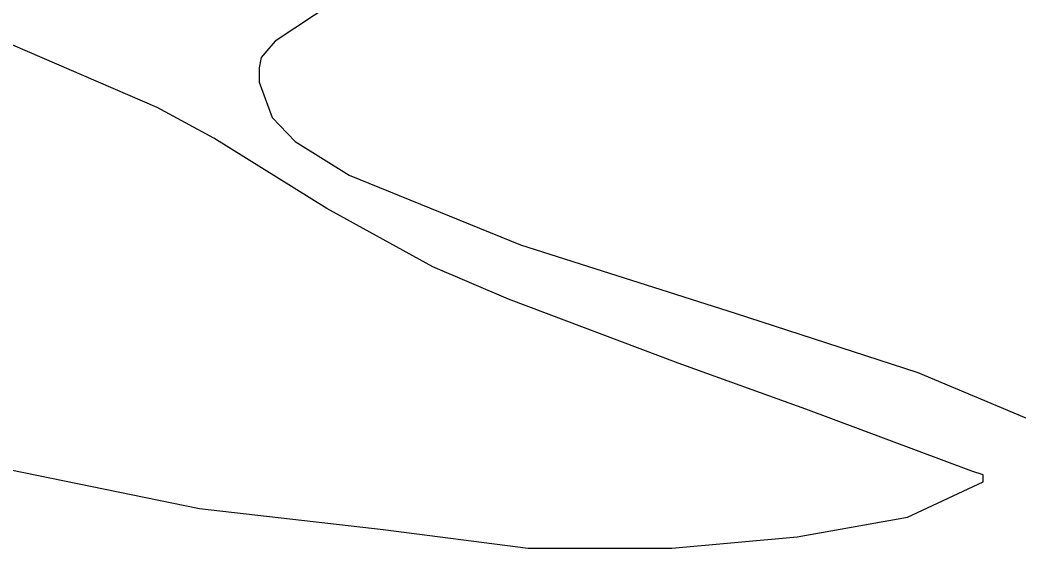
# Model space of a CAD drawing. Header units: millimetres. Extents: x 617751 to 636088, y 68402 to 77988.
# Drawn here: x 624116.8 to 624274.7, y 70198.1 to 70281.6 of the extents above; entities that cross this region are included whole.
import ezdxf

# ---------------------------------------------------------------- set-up
doc = ezdxf.new("R2010")
doc.units = ezdxf.units.MM
doc.header["$LTSCALE"] = 3
doc.header["$MEASUREMENT"] = 0
doc.layers.add('ALINHAMENTO PREDIAL', color=120, linetype='Continuous')

msp = doc.modelspace()

# ---------------------------------------------------------------- linework, layer by layer
at = {"layer": 'ALINHAMENTO PREDIAL'}
for points in [[(624172.49, 70288.45), (624157.12, 70278.21), (624156.11, 70277.04), (624154.92, 70275.64), (624154.59, 70274.01), (624154.59, 70271.73), (624156.63, 70266.16), (624160.28, 70262.36), (624168.8, 70257.05), (624195.93, 70246.02), (624229.86, 70235.22), (624258.71, 70225.83), (624282.79, 70215.7)], [(624172.49, 70288.45), (624157.12, 70278.21), (624156.11, 70277.04), (624154.92, 70275.64), (624154.59, 70274.01), (624154.59, 70271.73), (624156.63, 70266.16), (624160.28, 70262.36), (624168.8, 70257.05), (624195.93, 70246.02), (624229.86, 70235.22), (624258.71, 70225.83), (624282.79, 70215.7)], [(624172.49, 70288.45), (624157.12, 70278.21), (624156.11, 70277.04), (624154.92, 70275.64), (624154.59, 70274.01), (624154.59, 70271.73), (624156.63, 70266.16), (624160.28, 70262.36), (624168.8, 70257.05), (624195.93, 70246.02), (624229.86, 70235.22), (624258.71, 70225.83), (624282.79, 70215.7)], [(624172.49, 70288.45), (624157.12, 70278.21), (624156.11, 70277.04), (624154.92, 70275.64), (624154.59, 70274.01), (624154.59, 70271.73), (624156.63, 70266.16), (624160.28, 70262.36), (624168.8, 70257.05), (624195.93, 70246.02), (624229.86, 70235.22), (624258.71, 70225.83), (624282.79, 70215.7)], [(624172.49, 70288.45), (624157.12, 70278.21), (624156.11, 70277.04), (624154.92, 70275.64), (624154.59, 70274.01), (624154.59, 70271.73), (624156.63, 70266.16), (624160.28, 70262.36), (624168.8, 70257.05), (624195.93, 70246.02), (624229.86, 70235.22), (624258.71, 70225.83), (624282.79, 70215.7)], [(624172.49, 70288.45), (624157.12, 70278.21), (624156.11, 70277.04), (624154.92, 70275.64), (624154.59, 70274.01), (624154.59, 70271.73), (624156.63, 70266.16), (624160.28, 70262.36), (624168.8, 70257.05), (624195.93, 70246.02), (624229.86, 70235.22), (624258.71, 70225.83), (624282.79, 70215.7)], [(624172.49, 70288.45), (624157.12, 70278.21), (624156.11, 70277.04), (624154.92, 70275.64), (624154.59, 70274.01), (624154.59, 70271.73), (624156.63, 70266.16), (624160.28, 70262.36), (624168.8, 70257.05), (624195.93, 70246.02), (624229.86, 70235.22), (624258.71, 70225.83), (624282.79, 70215.7)], [(624172.49, 70288.45), (624157.12, 70278.21), (624156.11, 70277.04), (624154.92, 70275.64), (624154.59, 70274.01), (624154.59, 70271.73), (624156.63, 70266.16), (624160.28, 70262.36), (624168.8, 70257.05), (624195.93, 70246.02), (624229.86, 70235.22), (624258.71, 70225.83), (624282.79, 70215.7)], [(624100.12, 70213.53), (624145.15, 70204.3), (624174.18, 70200.97), (624197.1, 70198.06), (624219.85, 70198.06), (624239.62, 70199.81), (624257.11, 70202.93), (624269.07, 70208.53), (624269.07, 70209.65), (624267.24, 70210.24), (624241, 70220.03), (624220.83, 70227.28), (624193.99, 70237.41), (624182.06, 70242.53), (624165.29, 70251.75), (624147.44, 70262.86), (624138.45, 70267.72), (624110.96, 70279.61)], [(624100.12, 70213.53), (624145.15, 70204.3), (624174.18, 70200.97), (624197.1, 70198.06), (624219.85, 70198.06), (624239.62, 70199.81), (624257.11, 70202.93), (624269.07, 70208.53), (624269.07, 70209.65), (624267.24, 70210.24), (624241, 70220.03), (624220.83, 70227.28), (624193.99, 70237.41), (624182.06, 70242.53), (624165.29, 70251.75), (624147.44, 70262.86), (624138.45, 70267.72), (624110.96, 70279.61)], [(624100.12, 70213.53), (624145.15, 70204.3), (624174.18, 70200.97), (624197.1, 70198.06), (624219.85, 70198.06), (624239.62, 70199.81), (624257.11, 70202.93), (624269.07, 70208.53), (624269.07, 70209.65), (624267.24, 70210.24), (624241, 70220.03), (624220.83, 70227.28), (624193.99, 70237.41), (624182.06, 70242.53), (624165.29, 70251.75), (624147.44, 70262.86), (624138.45, 70267.72), (624110.96, 70279.61)], [(624100.12, 70213.53), (624145.15, 70204.3), (624174.18, 70200.97), (624197.1, 70198.06), (624219.85, 70198.06), (624239.62, 70199.81), (624257.11, 70202.93), (624269.07, 70208.53), (624269.07, 70209.65), (624267.24, 70210.24), (624241, 70220.03), (624220.83, 70227.28), (624193.99, 70237.41), (624182.06, 70242.53), (624165.29, 70251.75), (624147.44, 70262.86), (624138.45, 70267.72), (624110.96, 70279.61)], [(624100.12, 70213.53), (624145.15, 70204.3), (624174.18, 70200.97), (624197.1, 70198.06), (624219.85, 70198.06), (624239.62, 70199.81), (624257.11, 70202.93), (624269.07, 70208.53), (624269.07, 70209.65), (624267.24, 70210.24), (624241, 70220.03), (624220.83, 70227.28), (624193.99, 70237.41), (624182.06, 70242.53), (624165.29, 70251.75), (624147.44, 70262.86), (624138.45, 70267.72), (624110.96, 70279.61)], [(624100.12, 70213.53), (624145.15, 70204.3), (624174.18, 70200.97), (624197.1, 70198.06), (624219.85, 70198.06), (624239.62, 70199.81), (624257.11, 70202.93), (624269.07, 70208.53), (624269.07, 70209.65), (624267.24, 70210.24), (624241, 70220.03), (624220.83, 70227.28), (624193.99, 70237.41), (624182.06, 70242.53), (624165.29, 70251.75), (624147.44, 70262.86), (624138.45, 70267.72), (624110.96, 70279.61)], [(624100.12, 70213.53), (624145.15, 70204.3), (624174.18, 70200.97), (624197.1, 70198.06), (624219.85, 70198.06), (624239.62, 70199.81), (624257.11, 70202.93), (624269.07, 70208.53), (624269.07, 70209.65), (624267.24, 70210.24), (624241, 70220.03), (624220.83, 70227.28), (624193.99, 70237.41), (624182.06, 70242.53), (624165.29, 70251.75), (624147.44, 70262.86), (624138.45, 70267.72), (624110.96, 70279.61)], [(624100.12, 70213.53), (624145.15, 70204.3), (624174.18, 70200.97), (624197.1, 70198.06), (624219.85, 70198.06), (624239.62, 70199.81), (624257.11, 70202.93), (624269.07, 70208.53), (624269.07, 70209.65), (624267.24, 70210.24), (624241, 70220.03), (624220.83, 70227.28), (624193.99, 70237.41), (624182.06, 70242.53), (624165.29, 70251.75), (624147.44, 70262.86), (624138.45, 70267.72), (624110.96, 70279.61)]]:
    msp.add_lwpolyline(points, dxfattribs=at)

doc.saveas('drawing.dxf')
